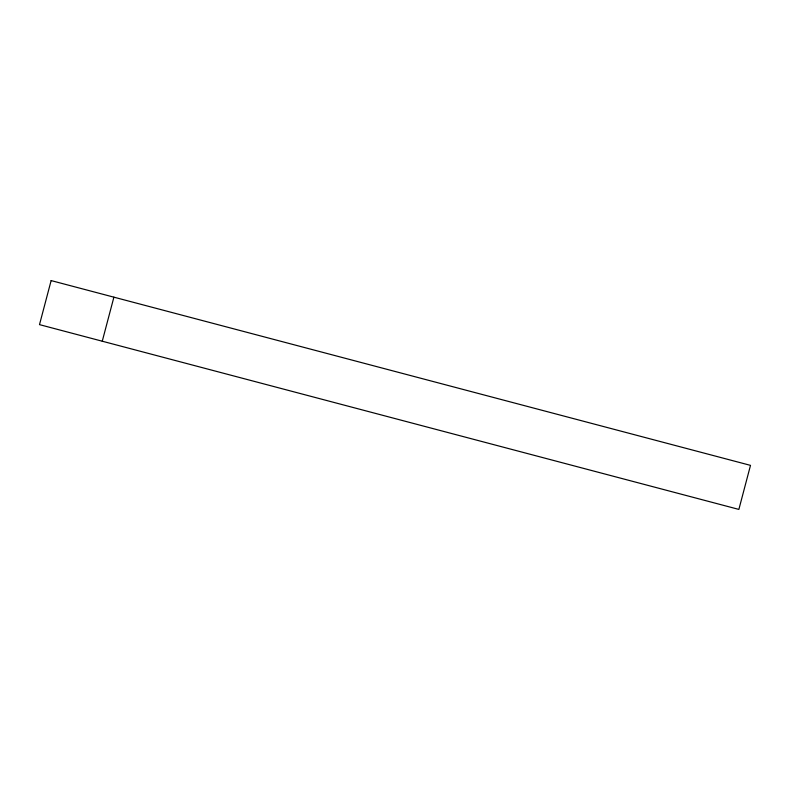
<?xml version="1.0" encoding="UTF-8"?>
<svg xmlns="http://www.w3.org/2000/svg" width="790" height="790" viewBox="0 0 790 790"><rect width="100%" height="100%" fill="white"/><g stroke="black" fill="none" stroke-linecap="round" stroke-linejoin="round"><path stroke-width="1.19" d="M102.266 341.211L113.898 297.178M51.133 280.588L39.5 324.631L738.867 509.412L750.5 465.369L51.133 280.588"/></g></svg>
